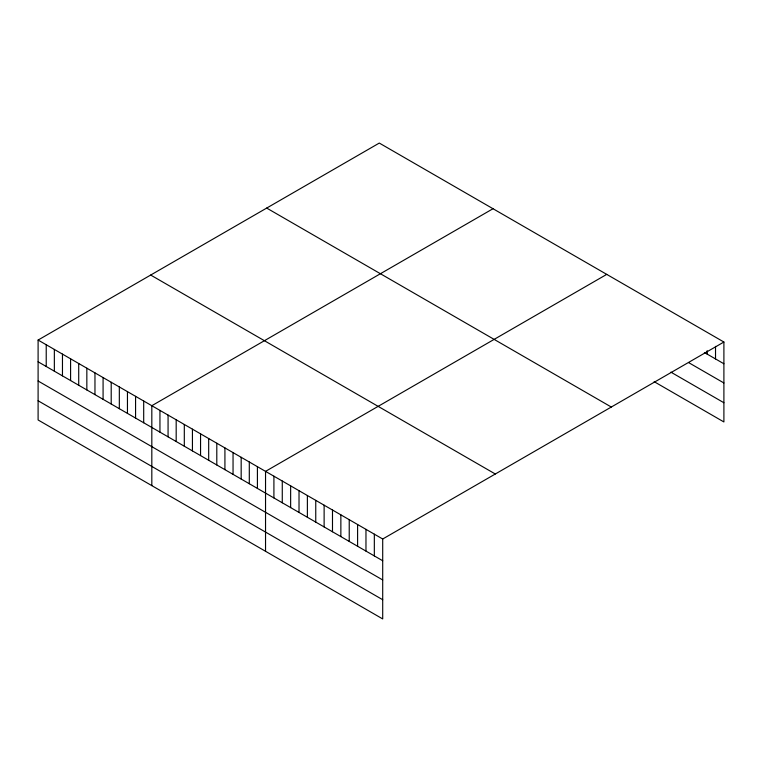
<?xml version="1.0" encoding="UTF-8"?>
<svg xmlns="http://www.w3.org/2000/svg" width="762" height="762" viewBox="0 0 762 762"><rect width="100%" height="100%" fill="white"/><g stroke="black" fill="none" stroke-linecap="round" stroke-linejoin="round"><path stroke-width="1.14" d="M38.1 340.052L382.705 539.01L382.705 618.934L38.1 419.976L38.1 340.052L379.295 143.065L723.9 342.024L723.9 421.948L654.158 381.676M493.014 208.721L151.819 405.708L151.819 485.632M606.733 274.377L265.538 471.364L265.538 551.288M382.705 539.01L723.9 342.024M704.374 352.492L723.9 363.769M688.562 362.56L723.9 382.962M670.893 372.142L723.9 402.746M266.7 208.074L611.305 407.032M150.695 275.053L495.3 474.002M38.1 361.798L382.705 560.756M38.1 381L382.705 579.949M38.1 400.774L382.705 599.732M715.528 346.348L715.528 358.931M707.165 350.672L707.165 354.101M374.332 534.181L374.332 555.917M365.97 529.352L365.97 551.088M357.597 524.513L357.597 546.259M349.225 519.684L349.225 541.43M340.862 514.855L340.862 536.591M332.489 510.016L332.489 531.762M324.126 505.187L324.126 526.933M315.754 500.358L315.754 522.103M307.381 495.529L307.381 517.265M299.018 490.69L299.018 512.435M290.646 485.861L290.646 507.606M282.273 481.032L282.273 502.768M273.91 476.202L273.91 497.938M257.413 466.677L257.413 488.423M249.298 461.991L249.298 483.727M241.173 457.295L241.173 479.041M233.048 452.609L233.048 474.345M224.923 447.923L224.923 469.659M216.799 443.227L216.799 464.972M208.683 438.541L208.683 460.277M200.558 433.845L200.558 455.59M192.434 429.158L192.434 450.904M184.309 424.472L184.309 446.208M176.184 419.776L176.184 441.522M168.069 415.09L168.069 436.836M159.944 410.404L159.944 432.14M143.694 401.022L143.694 422.767M135.569 396.335L135.569 418.071M127.454 391.639L127.454 413.385M119.329 386.953L119.329 408.699M111.204 382.267L111.204 404.003M103.08 377.571L103.08 399.317M94.964 372.885L94.964 394.621M86.839 368.198L86.839 389.934M78.715 363.503L78.715 385.248M70.59 358.816L70.59 380.552M62.465 354.12L62.465 375.866M54.35 349.434L54.35 371.18M46.225 344.748L46.225 366.484"/></g></svg>
